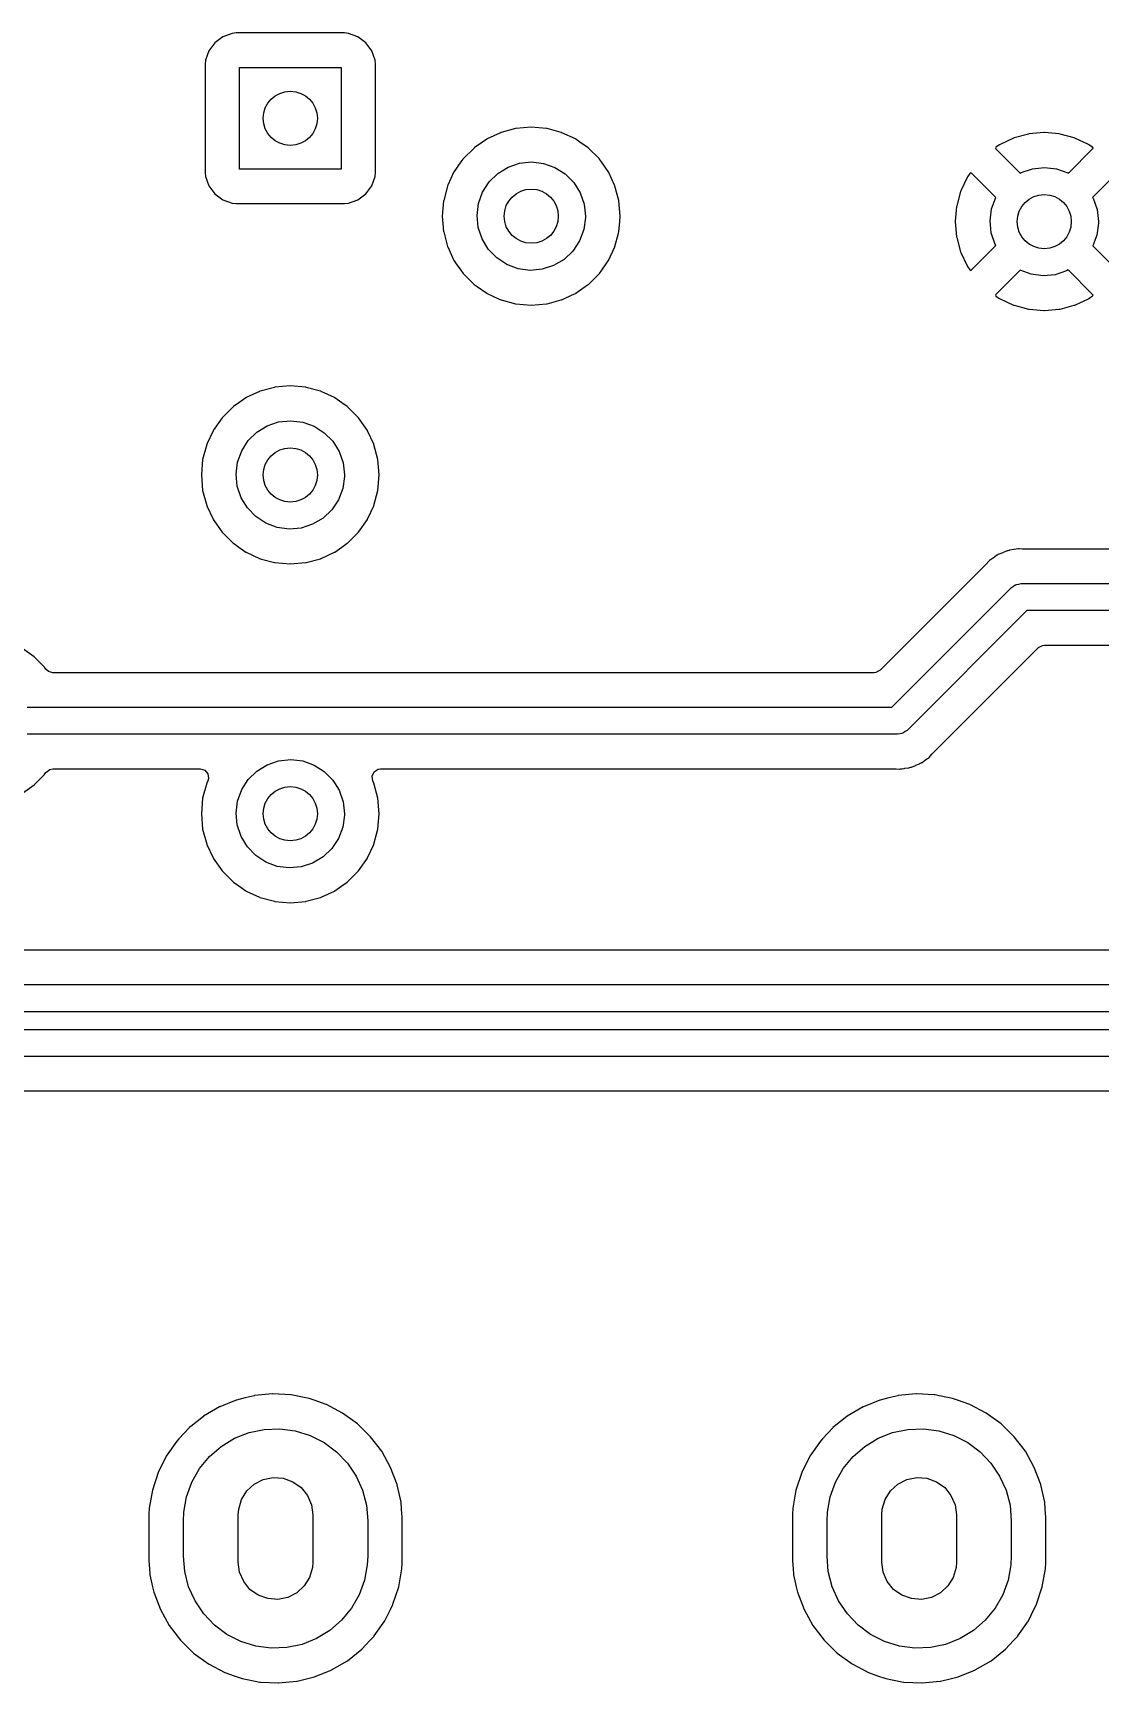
# Model space of a CAD drawing. Extents: x 83 to 134, y -229 to -45.
# Drawn here: x 100.85 to 116.6, y -167.43 to -143.09 of the extents above; entities that cross this region are included whole.
import ezdxf

# ---------------------------------------------------------------- set-up
doc = ezdxf.new("R2010")
doc.units = 0
doc.layers.add('BLACK', color=7, linetype='CONTINUOUS')

msp = doc.modelspace()

# ---------------------------------------------------------------- linework, layer by layer
at = {"layer": 'BLACK', "linetype": 'CONTINUOUS'}
for p, q in [((103.651, -143.143), (103.535, -143.231)), ((103.788, -143.092), (103.651, -143.143)), ((103.85, -143.085), (103.788, -143.092)), ((105.446, -143.085), (103.85, -143.085)), ((105.508, -143.092), (105.446, -143.085)), ((105.645, -143.143), (105.508, -143.092)), ((105.761, -143.231), (105.645, -143.143)), ((103.447, -143.347), (103.396, -143.484)), ((103.535, -143.231), (103.447, -143.347)), ((105.849, -143.347), (105.761, -143.231)), ((105.9, -143.484), (105.849, -143.347)), ((103.396, -143.484), (103.389, -143.546)), ((103.389, -143.546), (103.389, -145.142)), ((103.898, -145.094), (103.898, -143.594)), ((103.898, -143.594), (105.398, -143.594)), ((105.398, -143.594), (105.398, -145.094)), ((105.906, -143.546), (105.9, -143.484)), ((105.906, -145.142), (105.906, -143.546)), ((107.75, -144.556), (107.552, -144.648)), ((107.755, -144.554), (107.75, -144.556)), ((107.75, -144.556), (107.75, -144.556)), ((107.76, -144.552), (107.755, -144.554)), ((107.971, -144.496), (107.76, -144.552)), ((107.76, -144.552), (107.76, -144.552)), ((107.976, -144.494), (107.971, -144.496)), ((107.971, -144.496), (107.971, -144.496)), ((108.204, -144.475), (107.976, -144.494)), ((108.432, -144.494), (108.204, -144.475)), ((108.437, -144.496), (108.432, -144.494)), ((108.648, -144.552), (108.437, -144.496)), ((108.437, -144.496), (108.437, -144.496)), ((108.653, -144.554), (108.648, -144.552)), ((108.648, -144.552), (108.648, -144.552)), ((108.658, -144.556), (108.653, -144.554)), ((108.856, -144.648), (108.658, -144.556)), ((108.658, -144.556), (108.658, -144.556)), ((115.543, -144.576), (115.333, -144.633)), ((115.554, -144.574), (115.543, -144.576)), ((115.771, -144.555), (115.554, -144.574)), ((115.782, -144.555), (115.771, -144.555)), ((115.999, -144.574), (115.782, -144.555)), ((116.01, -144.576), (115.999, -144.574)), ((116.22, -144.633), (116.01, -144.576)), ((107.36, -144.782), (107.198, -144.944)), ((107.364, -144.779), (107.36, -144.782)), ((107.486, -144.694), (107.364, -144.779)), ((107.364, -144.779), (107.364, -144.779)), ((107.547, -144.65), (107.486, -144.694)), ((107.552, -144.648), (107.547, -144.65)), ((107.552, -144.648), (107.552, -144.648)), ((108.861, -144.65), (108.856, -144.648)), ((108.856, -144.648), (108.856, -144.648)), ((108.922, -144.694), (108.861, -144.65)), ((109.044, -144.779), (108.922, -144.694)), ((109.047, -144.781), (109.044, -144.779)), ((109.044, -144.779), (109.044, -144.779)), ((109.048, -144.782), (109.047, -144.781)), ((109.21, -144.944), (109.048, -144.782)), ((115.063, -144.771), (115.055, -144.781)), ((115.055, -144.781), (115.062, -144.794)), ((115.062, -144.794), (115.421, -145.153)), ((115.115, -144.734), (115.063, -144.771)), ((115.125, -144.729), (115.115, -144.734)), ((115.322, -144.637), (115.125, -144.729)), ((115.333, -144.633), (115.322, -144.637)), ((116.133, -145.153), (116.491, -144.794)), ((116.23, -144.637), (116.22, -144.633)), ((116.428, -144.729), (116.23, -144.637)), ((116.437, -144.734), (116.428, -144.729)), ((116.489, -144.77), (116.437, -144.734)), ((116.498, -144.782), (116.489, -144.77)), ((116.491, -144.794), (116.498, -144.782)), ((105.398, -145.094), (103.898, -145.094)), ((107.167, -144.988), (107.066, -145.131)), ((107.195, -144.948), (107.167, -144.988)), ((107.198, -144.944), (107.195, -144.948)), ((107.195, -144.948), (107.195, -144.948)), ((107.711, -145.158), (107.863, -145.064)), ((107.863, -145.064), (108.032, -145.007)), ((108.032, -145.007), (108.21, -144.988)), ((108.21, -144.988), (108.387, -145.009)), ((108.387, -145.009), (108.555, -145.069)), ((108.555, -145.069), (108.705, -145.165)), ((109.213, -144.948), (109.21, -144.944)), ((109.241, -144.988), (109.213, -144.948)), ((109.213, -144.948), (109.213, -144.948)), ((109.342, -145.131), (109.241, -144.988)), ((115.436, -145.144), (115.605, -145.087)), ((115.605, -145.087), (115.782, -145.068)), ((115.782, -145.068), (115.959, -145.089)), ((115.959, -145.089), (116.127, -145.149)), ((103.389, -145.142), (103.396, -145.204)), ((103.396, -145.204), (103.447, -145.341)), ((103.447, -145.341), (103.535, -145.457)), ((105.761, -145.457), (105.849, -145.341)), ((105.849, -145.341), (105.9, -145.204)), ((105.9, -145.204), (105.906, -145.142)), ((106.968, -145.344), (106.912, -145.555)), ((106.97, -145.339), (106.968, -145.344)), ((106.968, -145.344), (106.968, -145.344)), ((106.973, -145.332), (106.97, -145.339)), ((107.064, -145.136), (106.973, -145.332)), ((107.066, -145.131), (107.064, -145.136)), ((107.064, -145.136), (107.064, -145.136)), ((107.487, -145.432), (107.584, -145.282)), ((107.584, -145.282), (107.711, -145.158)), ((108.705, -145.165), (108.831, -145.291)), ((108.831, -145.291), (108.925, -145.442)), ((109.344, -145.136), (109.342, -145.131)), ((109.435, -145.332), (109.344, -145.136)), ((109.344, -145.136), (109.344, -145.136)), ((109.438, -145.339), (109.435, -145.332)), ((109.44, -145.344), (109.438, -145.339)), ((109.496, -145.555), (109.44, -145.344)), ((109.44, -145.344), (109.44, -145.344)), ((114.637, -145.216), (114.545, -145.414)), ((114.642, -145.207), (114.637, -145.216)), ((114.678, -145.156), (114.642, -145.207)), ((114.69, -145.146), (114.678, -145.156)), ((114.702, -145.153), (114.69, -145.146)), ((115.06, -145.511), (114.702, -145.153)), ((115.421, -145.153), (115.436, -145.144)), ((116.127, -145.149), (116.133, -145.153)), ((116.85, -145.154), (116.491, -145.512)), ((103.535, -145.457), (103.651, -145.545)), ((103.651, -145.545), (103.788, -145.596)), ((103.788, -145.596), (103.85, -145.602)), ((105.446, -145.602), (105.508, -145.596)), ((105.508, -145.596), (105.645, -145.545)), ((105.645, -145.545), (105.761, -145.457)), ((106.91, -145.56), (106.891, -145.788)), ((106.912, -145.555), (106.91, -145.56)), ((107.404, -145.777), (107.426, -145.6)), ((107.426, -145.6), (107.487, -145.432)), ((108.925, -145.442), (108.984, -145.611)), ((109.498, -145.56), (109.496, -145.555)), ((109.517, -145.788), (109.498, -145.56)), ((114.541, -145.424), (114.485, -145.635)), ((114.545, -145.414), (114.541, -145.424)), ((114.999, -145.68), (115.06, -145.512)), ((115.06, -145.512), (115.06, -145.511)), ((116.491, -145.512), (116.498, -145.522)), ((116.498, -145.522), (116.556, -145.691)), ((103.85, -145.602), (105.446, -145.602)), ((106.891, -145.788), (106.91, -146.016)), ((107.421, -145.954), (107.404, -145.777)), ((109.004, -145.81), (108.979, -145.987)), ((108.984, -145.611), (109.004, -145.788)), ((109.004, -145.788), (109.004, -145.81)), ((109.51, -145.873), (109.517, -145.788)), ((114.483, -145.645), (114.464, -145.863)), ((114.485, -145.635), (114.483, -145.645)), ((114.976, -145.857), (114.999, -145.68)), ((116.556, -145.691), (116.576, -145.868)), ((106.91, -146.016), (106.912, -146.021)), ((106.912, -146.021), (106.912, -146.021)), ((106.912, -146.021), (106.917, -146.039)), ((106.917, -146.039), (106.97, -146.237)), ((107.478, -146.124), (107.421, -145.954)), ((108.979, -145.987), (108.916, -146.154)), ((109.438, -146.237), (109.491, -146.039)), ((109.491, -146.039), (109.496, -146.021)), ((109.496, -146.021), (109.498, -146.016)), ((109.496, -146.021), (109.496, -146.021)), ((109.498, -146.016), (109.51, -145.873)), ((114.464, -145.863), (114.464, -145.873)), ((114.464, -145.873), (114.483, -146.091)), ((114.994, -146.034), (114.976, -145.857)), ((115.05, -146.204), (114.994, -146.034)), ((116.551, -146.067), (116.492, -146.224)), ((116.576, -145.89), (116.551, -146.067)), ((116.576, -145.868), (116.576, -145.89)), ((106.97, -146.237), (106.972, -146.242)), ((106.972, -146.242), (106.972, -146.242)), ((106.972, -146.242), (107.064, -146.44)), ((107.57, -146.276), (107.478, -146.124)), ((107.694, -146.404), (107.57, -146.276)), ((108.817, -146.302), (108.688, -146.425)), ((108.916, -146.154), (108.817, -146.302)), ((109.344, -146.44), (109.436, -146.242)), ((109.436, -146.242), (109.438, -146.237)), ((109.436, -146.242), (109.436, -146.242)), ((114.483, -146.091), (114.485, -146.101)), ((114.485, -146.101), (114.541, -146.312)), ((114.541, -146.312), (114.545, -146.322)), ((114.545, -146.322), (114.637, -146.52)), ((114.703, -146.582), (115.062, -146.223)), ((115.062, -146.223), (115.05, -146.204)), ((116.492, -146.224), (116.851, -146.583)), ((107.064, -146.44), (107.064, -146.44)), ((107.064, -146.44), (107.066, -146.445)), ((107.066, -146.445), (107.098, -146.489)), ((107.098, -146.489), (107.163, -146.583)), ((107.843, -146.502), (107.694, -146.404)), ((108.01, -146.564), (107.843, -146.502)), ((108.187, -146.588), (108.01, -146.564)), ((108.365, -146.572), (108.187, -146.588)), ((108.534, -146.517), (108.365, -146.572)), ((108.688, -146.425), (108.534, -146.517)), ((109.245, -146.583), (109.31, -146.489)), ((109.31, -146.489), (109.342, -146.445)), ((109.342, -146.445), (109.344, -146.44)), ((109.344, -146.44), (109.344, -146.44)), ((114.637, -146.52), (114.642, -146.529)), ((114.642, -146.529), (114.679, -146.581)), ((107.163, -146.583), (107.198, -146.632)), ((107.198, -146.632), (107.36, -146.794)), ((107.36, -146.794), (107.364, -146.797)), ((107.364, -146.797), (107.364, -146.797)), ((107.364, -146.797), (107.408, -146.828)), ((109, -146.828), (109.044, -146.797)), ((109.044, -146.797), (109.048, -146.794)), ((109.044, -146.797), (109.044, -146.797)), ((109.048, -146.794), (109.21, -146.632)), ((109.21, -146.632), (109.245, -146.583)), ((114.679, -146.581), (114.689, -146.589)), ((114.689, -146.589), (114.703, -146.582)), ((115.42, -146.584), (115.061, -146.942)), ((115.583, -146.644), (115.42, -146.584)), ((115.76, -146.668), (115.583, -146.644)), ((115.937, -146.652), (115.76, -146.668)), ((116.107, -146.597), (115.937, -146.652)), ((116.131, -146.582), (116.107, -146.597)), ((116.491, -146.942), (116.131, -146.582)), ((107.408, -146.828), (107.547, -146.926)), ((107.547, -146.926), (107.552, -146.928)), ((107.552, -146.928), (107.552, -146.928)), ((107.552, -146.928), (107.723, -147.007)), ((107.723, -147.007), (107.755, -147.022)), ((107.755, -147.022), (107.76, -147.024)), ((107.76, -147.024), (107.76, -147.024)), ((107.76, -147.024), (107.971, -147.08)), ((108.437, -147.08), (108.648, -147.024)), ((108.648, -147.024), (108.653, -147.022)), ((108.648, -147.024), (108.648, -147.024)), ((108.653, -147.022), (108.685, -147.007)), ((108.685, -147.007), (108.8, -146.954)), ((108.8, -146.954), (108.856, -146.928)), ((108.856, -146.928), (108.861, -146.926)), ((108.856, -146.928), (108.856, -146.928)), ((108.861, -146.926), (109, -146.828)), ((115.061, -146.942), (115.055, -146.954)), ((115.055, -146.954), (115.064, -146.966)), ((115.064, -146.966), (115.115, -147.002)), ((115.115, -147.002), (115.125, -147.007)), ((115.125, -147.007), (115.322, -147.099)), ((116.23, -147.099), (116.428, -147.007)), ((116.428, -147.007), (116.437, -147.002)), ((116.437, -147.002), (116.489, -146.965)), ((116.489, -146.965), (116.498, -146.955)), ((116.498, -146.955), (116.491, -146.942)), ((107.971, -147.08), (107.971, -147.08)), ((107.971, -147.08), (107.976, -147.082)), ((107.976, -147.082), (108.204, -147.101)), ((108.204, -147.101), (108.432, -147.082)), ((108.432, -147.082), (108.437, -147.08)), ((108.437, -147.08), (108.437, -147.08)), ((115.322, -147.099), (115.333, -147.103)), ((115.333, -147.103), (115.543, -147.16)), ((115.543, -147.16), (115.554, -147.162)), ((115.554, -147.162), (115.771, -147.181)), ((115.771, -147.181), (115.782, -147.181)), ((115.782, -147.181), (115.999, -147.162)), ((115.999, -147.162), (116.01, -147.16)), ((116.01, -147.16), (116.22, -147.103)), ((116.22, -147.103), (116.23, -147.099)), ((103.991, -148.468), (103.886, -148.542)), ((103.996, -148.466), (103.991, -148.468)), ((104.194, -148.374), (103.996, -148.466)), ((103.996, -148.466), (103.996, -148.466)), ((104.199, -148.372), (104.194, -148.374)), ((104.194, -148.374), (104.194, -148.374)), ((104.204, -148.37), (104.199, -148.372)), ((104.415, -148.314), (104.204, -148.37)), ((104.204, -148.37), (104.204, -148.37)), ((104.42, -148.312), (104.415, -148.314)), ((104.415, -148.314), (104.415, -148.314)), ((104.648, -148.293), (104.42, -148.312)), ((104.876, -148.312), (104.648, -148.293)), ((104.881, -148.314), (104.876, -148.312)), ((105.092, -148.37), (104.881, -148.314)), ((104.881, -148.314), (104.881, -148.314)), ((105.097, -148.372), (105.092, -148.37)), ((105.092, -148.37), (105.092, -148.37)), ((105.102, -148.374), (105.097, -148.372)), ((105.3, -148.466), (105.102, -148.374)), ((105.102, -148.374), (105.102, -148.374)), ((105.305, -148.468), (105.3, -148.466)), ((105.3, -148.466), (105.3, -148.466)), ((105.41, -148.542), (105.305, -148.468)), ((103.642, -148.762), (103.51, -148.949)), ((103.804, -148.6), (103.642, -148.762)), ((103.808, -148.597), (103.804, -148.6)), ((103.886, -148.542), (103.808, -148.597)), ((103.808, -148.597), (103.808, -148.597)), ((105.488, -148.597), (105.41, -148.542)), ((105.492, -148.6), (105.488, -148.597)), ((105.488, -148.597), (105.488, -148.597)), ((105.654, -148.762), (105.492, -148.6)), ((105.786, -148.949), (105.654, -148.762)), ((103.508, -148.954), (103.416, -149.152)), ((103.51, -148.949), (103.508, -148.954)), ((103.508, -148.954), (103.508, -148.954)), ((104.028, -149.1), (104.155, -148.976)), ((104.155, -148.976), (104.307, -148.882)), ((104.307, -148.882), (104.476, -148.825)), ((104.476, -148.825), (104.654, -148.806)), ((104.654, -148.806), (104.831, -148.827)), ((104.831, -148.827), (104.999, -148.887)), ((104.999, -148.887), (105.149, -148.983)), ((105.149, -148.983), (105.275, -149.109)), ((105.788, -148.954), (105.786, -148.949)), ((105.88, -149.152), (105.788, -148.954)), ((105.788, -148.954), (105.788, -148.954)), ((103.414, -149.157), (103.354, -149.378)), ((103.416, -149.152), (103.414, -149.157)), ((103.87, -149.418), (103.931, -149.25)), ((103.931, -149.25), (104.028, -149.1)), ((105.275, -149.109), (105.369, -149.26)), ((105.882, -149.157), (105.88, -149.152)), ((105.942, -149.378), (105.882, -149.157)), ((103.354, -149.378), (103.335, -149.606)), ((103.848, -149.595), (103.87, -149.418)), ((105.369, -149.26), (105.428, -149.429)), ((105.428, -149.429), (105.448, -149.606)), ((105.961, -149.606), (105.942, -149.378)), ((103.335, -149.606), (103.354, -149.834)), ((103.865, -149.772), (103.848, -149.595)), ((105.448, -149.628), (105.423, -149.805)), ((105.448, -149.606), (105.448, -149.628)), ((105.942, -149.834), (105.961, -149.606)), ((103.354, -149.834), (103.414, -150.055)), ((103.922, -149.942), (103.865, -149.772)), ((104.014, -150.094), (103.922, -149.942)), ((105.36, -149.972), (105.261, -150.12)), ((105.423, -149.805), (105.36, -149.972)), ((105.882, -150.055), (105.942, -149.834)), ((103.414, -150.055), (103.416, -150.06)), ((103.416, -150.06), (103.416, -150.06)), ((103.416, -150.06), (103.508, -150.258)), ((104.138, -150.222), (104.014, -150.094)), ((104.287, -150.32), (104.138, -150.222)), ((105.261, -150.12), (105.132, -150.243)), ((105.788, -150.258), (105.88, -150.06)), ((105.88, -150.06), (105.882, -150.055)), ((105.88, -150.06), (105.88, -150.06)), ((103.508, -150.258), (103.508, -150.258)), ((103.508, -150.258), (103.51, -150.263)), ((103.51, -150.263), (103.642, -150.45)), ((103.642, -150.45), (103.804, -150.612)), ((104.454, -150.382), (104.287, -150.32)), ((104.631, -150.406), (104.454, -150.382)), ((104.809, -150.39), (104.631, -150.406)), ((104.978, -150.335), (104.809, -150.39)), ((105.132, -150.243), (104.978, -150.335)), ((105.492, -150.612), (105.654, -150.45)), ((105.654, -150.45), (105.786, -150.263)), ((105.786, -150.263), (105.788, -150.258)), ((105.788, -150.258), (105.788, -150.258)), ((103.804, -150.612), (103.808, -150.615)), ((103.808, -150.615), (103.808, -150.615)), ((103.808, -150.615), (103.886, -150.67)), ((103.886, -150.67), (103.991, -150.744)), ((105.305, -150.744), (105.41, -150.67)), ((105.41, -150.67), (105.488, -150.615)), ((105.488, -150.615), (105.492, -150.612)), ((105.488, -150.615), (105.488, -150.615)), ((115.328, -150.709), (115.264, -150.716)), ((115.334, -150.708), (115.328, -150.709)), ((115.363, -150.703), (115.334, -150.708)), ((115.39, -150.698), (115.363, -150.703)), ((115.397, -150.697), (115.39, -150.698)), ((115.39, -150.698), (115.39, -150.698)), ((115.405, -150.697), (115.397, -150.697)), ((115.455, -150.701), (115.405, -150.697)), ((115.405, -150.697), (115.405, -150.697)), ((115.464, -150.701), (115.455, -150.701)), ((121.087, -150.701), (115.464, -150.701)), ((103.991, -150.744), (103.996, -150.746)), ((103.996, -150.746), (103.996, -150.746)), ((103.996, -150.746), (104.194, -150.838)), ((104.194, -150.838), (104.199, -150.84)), ((104.199, -150.84), (104.204, -150.842)), ((104.204, -150.842), (104.204, -150.842)), ((104.204, -150.842), (104.415, -150.898)), ((104.415, -150.898), (104.415, -150.898)), ((104.415, -150.898), (104.42, -150.9)), ((104.42, -150.9), (104.648, -150.919)), ((104.648, -150.919), (104.876, -150.9)), ((104.876, -150.9), (104.881, -150.898)), ((104.881, -150.898), (105.092, -150.842)), ((104.881, -150.898), (104.881, -150.898)), ((105.092, -150.842), (105.097, -150.84)), ((105.092, -150.842), (105.092, -150.842)), ((105.097, -150.84), (105.102, -150.838)), ((105.102, -150.838), (105.3, -150.746)), ((105.3, -150.746), (105.305, -150.744)), ((105.3, -150.746), (105.3, -150.746)), ((114.916, -150.926), (113.353, -152.489)), ((114.921, -150.921), (114.916, -150.926)), ((114.958, -150.88), (114.921, -150.921)), ((114.963, -150.874), (114.958, -150.88)), ((114.958, -150.88), (114.958, -150.88)), ((114.969, -150.87), (114.963, -150.874)), ((115.015, -150.838), (114.969, -150.87)), ((114.969, -150.87), (114.969, -150.87)), ((115.021, -150.834), (115.015, -150.838)), ((115.071, -150.795), (115.021, -150.834)), ((115.078, -150.792), (115.071, -150.795)), ((115.081, -150.791), (115.078, -150.792)), ((115.095, -150.782), (115.081, -150.791)), ((115.098, -150.781), (115.095, -150.782)), ((115.104, -150.777), (115.098, -150.781)), ((115.164, -150.754), (115.104, -150.777)), ((115.17, -150.752), (115.164, -150.754)), ((115.196, -150.74), (115.17, -150.752)), ((115.228, -150.726), (115.196, -150.74)), ((115.236, -150.725), (115.228, -150.726)), ((115.238, -150.724), (115.236, -150.725)), ((115.255, -150.72), (115.238, -150.724)), ((115.257, -150.719), (115.255, -150.72)), ((115.264, -150.716), (115.257, -150.719)), ((113.527, -153.034), (115.293, -151.268)), ((115.293, -151.268), (115.322, -151.25)), ((115.322, -151.25), (115.348, -151.229)), ((115.348, -151.229), (115.359, -151.227)), ((115.359, -151.227), (115.369, -151.221)), ((115.369, -151.221), (115.402, -151.217)), ((115.402, -151.217), (115.435, -151.209)), ((115.435, -151.209), (121.112, -151.209)), ((115.517, -151.609), (113.751, -153.376)), ((121.029, -151.609), (115.517, -151.609)), ((100.869, -152.289), (100.693, -152.166)), ((114.128, -153.718), (115.691, -152.155)), ((115.691, -152.155), (115.753, -152.121)), ((115.753, -152.121), (115.78, -152.118)), ((115.78, -152.118), (116.931, -152.118)), ((101.021, -152.441), (100.869, -152.289)), ((101.042, -152.472), (101.021, -152.441)), ((101.077, -152.505), (101.042, -152.472)), ((101.145, -152.525), (101.077, -152.505)), ((113.264, -152.525), (101.145, -152.525)), ((113.291, -152.523), (113.264, -152.525)), ((113.353, -152.489), (113.291, -152.523)), ((100.764, -153.034), (113.527, -153.034)), ((113.751, -153.376), (113.723, -153.393)), ((113.61, -153.434), (100.765, -153.434)), ((113.643, -153.427), (113.61, -153.434)), ((113.676, -153.423), (113.643, -153.427)), ((113.686, -153.417), (113.676, -153.423)), ((113.697, -153.414), (113.686, -153.417)), ((113.723, -153.393), (113.697, -153.414)), ((104.307, -153.882), (104.476, -153.825)), ((104.476, -153.825), (104.654, -153.806)), ((104.654, -153.806), (104.831, -153.827)), ((104.831, -153.827), (104.999, -153.887)), ((113.881, -153.889), (113.934, -153.869)), ((113.934, -153.869), (113.941, -153.866)), ((113.934, -153.869), (113.934, -153.869)), ((113.941, -153.866), (113.947, -153.862)), ((113.947, -153.862), (113.949, -153.861)), ((113.949, -153.861), (113.964, -153.853)), ((113.964, -153.853), (113.966, -153.851)), ((113.966, -153.851), (113.973, -153.848)), ((113.973, -153.848), (114.024, -153.809)), ((114.024, -153.809), (114.029, -153.806)), ((114.029, -153.806), (114.076, -153.774)), ((114.076, -153.774), (114.082, -153.769)), ((114.076, -153.774), (114.076, -153.774)), ((114.082, -153.769), (114.092, -153.758)), ((114.092, -153.758), (114.123, -153.723)), ((114.123, -153.723), (114.128, -153.718)), ((100.869, -154.179), (101.021, -154.027)), ((101.021, -154.027), (101.042, -153.996)), ((101.042, -153.996), (101.097, -153.952)), ((101.097, -153.952), (101.145, -153.942)), ((101.145, -153.942), (103.316, -153.942)), ((103.316, -153.942), (103.384, -153.963)), ((103.384, -153.963), (103.43, -154.016)), ((103.43, -154.122), (103.414, -154.157)), ((103.43, -154.016), (103.441, -154.086)), ((103.441, -154.086), (103.43, -154.122)), ((103.931, -154.25), (104.028, -154.1)), ((104.028, -154.1), (104.155, -153.976)), ((104.155, -153.976), (104.307, -153.882)), ((104.999, -153.887), (105.149, -153.983)), ((105.149, -153.983), (105.275, -154.109)), ((105.275, -154.109), (105.369, -154.26)), ((105.855, -154.052), (105.884, -153.987)), ((105.866, -154.122), (105.855, -154.052)), ((105.882, -154.157), (105.866, -154.122)), ((105.884, -153.987), (105.944, -153.948)), ((105.944, -153.948), (105.98, -153.942)), ((105.98, -153.942), (113.581, -153.942)), ((113.581, -153.942), (113.59, -153.943)), ((113.59, -153.943), (113.64, -153.946)), ((113.64, -153.946), (113.64, -153.946)), ((113.64, -153.946), (113.647, -153.947)), ((113.647, -153.947), (113.655, -153.945)), ((113.655, -153.945), (113.681, -153.941)), ((113.655, -153.945), (113.655, -153.945)), ((113.681, -153.941), (113.71, -153.936)), ((113.71, -153.936), (113.717, -153.935)), ((113.717, -153.935), (113.78, -153.927)), ((113.78, -153.927), (113.787, -153.924)), ((113.787, -153.924), (113.79, -153.924)), ((113.79, -153.924), (113.806, -153.919)), ((113.806, -153.919), (113.809, -153.919)), ((113.809, -153.919), (113.816, -153.917)), ((113.816, -153.917), (113.875, -153.892)), ((113.875, -153.892), (113.881, -153.889)), ((100.693, -154.302), (100.869, -154.179)), ((103.414, -154.157), (103.354, -154.378)), ((103.87, -154.418), (103.931, -154.25)), ((105.369, -154.26), (105.428, -154.429)), ((105.942, -154.378), (105.882, -154.157)), ((103.354, -154.378), (103.335, -154.606)), ((103.335, -154.606), (103.354, -154.834)), ((103.848, -154.595), (103.87, -154.418)), ((103.865, -154.772), (103.848, -154.595)), ((105.428, -154.429), (105.448, -154.606)), ((105.448, -154.606), (105.448, -154.628)), ((105.961, -154.606), (105.942, -154.378)), ((105.942, -154.834), (105.961, -154.606)), ((103.354, -154.834), (103.414, -155.055)), ((103.922, -154.942), (103.865, -154.772)), ((105.423, -154.805), (105.36, -154.972)), ((105.448, -154.628), (105.423, -154.805)), ((105.882, -155.055), (105.942, -154.834)), ((103.414, -155.055), (103.416, -155.06)), ((103.416, -155.06), (103.416, -155.06)), ((103.416, -155.06), (103.508, -155.258)), ((104.014, -155.094), (103.922, -154.942)), ((104.138, -155.222), (104.014, -155.094)), ((105.36, -154.972), (105.261, -155.12)), ((105.788, -155.258), (105.88, -155.06)), ((105.88, -155.06), (105.882, -155.055)), ((105.88, -155.06), (105.88, -155.06)), ((103.508, -155.258), (103.508, -155.258)), ((103.508, -155.258), (103.51, -155.263)), ((103.51, -155.263), (103.642, -155.45)), ((104.287, -155.32), (104.138, -155.222)), ((104.454, -155.382), (104.287, -155.32)), ((104.978, -155.335), (104.809, -155.39)), ((105.132, -155.243), (104.978, -155.335)), ((105.261, -155.12), (105.132, -155.243)), ((105.654, -155.45), (105.786, -155.263)), ((105.786, -155.263), (105.788, -155.258)), ((105.788, -155.258), (105.788, -155.258)), ((103.642, -155.45), (103.804, -155.612)), ((104.631, -155.406), (104.454, -155.382)), ((104.809, -155.39), (104.631, -155.406)), ((105.492, -155.612), (105.654, -155.45)), ((103.804, -155.612), (103.808, -155.615)), ((103.808, -155.615), (103.808, -155.615)), ((103.808, -155.615), (103.886, -155.67)), ((103.886, -155.67), (103.991, -155.744)), ((103.991, -155.744), (103.996, -155.746)), ((103.996, -155.746), (103.996, -155.746)), ((103.996, -155.746), (104.194, -155.838)), ((105.102, -155.838), (105.3, -155.746)), ((105.3, -155.746), (105.305, -155.744)), ((105.3, -155.746), (105.3, -155.746)), ((105.305, -155.744), (105.41, -155.67)), ((105.41, -155.67), (105.488, -155.615)), ((105.488, -155.615), (105.492, -155.612)), ((105.488, -155.615), (105.488, -155.615)), ((104.194, -155.838), (104.199, -155.84)), ((104.199, -155.84), (104.204, -155.842)), ((104.204, -155.842), (104.204, -155.842)), ((104.204, -155.842), (104.415, -155.898)), ((104.415, -155.898), (104.415, -155.898)), ((104.415, -155.898), (104.42, -155.9)), ((104.42, -155.9), (104.648, -155.919)), ((104.648, -155.919), (104.876, -155.9)), ((104.876, -155.9), (104.881, -155.898)), ((104.881, -155.898), (105.092, -155.842)), ((104.881, -155.898), (104.881, -155.898)), ((105.092, -155.842), (105.097, -155.84)), ((105.092, -155.842), (105.092, -155.842)), ((105.097, -155.84), (105.102, -155.838)), ((126.886, -156.619), (92.4517, -156.619)), ((92.1122, -157.128), (127.404, -157.128)), ((127.584, -157.528), (92.0843, -157.528)), ((92.2274, -157.788), (118.034, -157.788)), ((117.854, -158.188), (92.3102, -158.188)), ((92.5731, -158.696), (117.335, -158.696)), ((103.603, -163.359), (103.369, -163.496)), ((103.607, -163.357), (103.603, -163.359)), ((103.85, -163.259), (103.607, -163.357)), ((103.854, -163.257), (103.85, -163.259)), ((103.85, -163.259), (103.85, -163.259)), ((103.983, -163.226), (103.854, -163.257)), ((104.113, -163.194), (103.983, -163.226)), ((104.118, -163.193), (104.113, -163.194)), ((104.113, -163.194), (104.113, -163.194)), ((104.387, -163.167), (104.118, -163.193)), ((104.392, -163.167), (104.387, -163.167)), ((104.654, -163.18), (104.392, -163.167)), ((104.392, -163.167), (104.392, -163.167)), ((104.658, -163.18), (104.654, -163.18)), ((104.654, -163.18), (104.654, -163.18)), ((104.663, -163.181), (104.658, -163.18)), ((104.826, -163.214), (104.663, -163.181)), ((104.663, -163.181), (104.663, -163.181)), ((104.924, -163.233), (104.826, -163.214)), ((104.998, -163.259), (104.924, -163.233)), ((105.176, -163.322), (104.998, -163.259)), ((105.18, -163.323), (105.176, -163.322)), ((105.176, -163.322), (105.176, -163.322)), ((105.42, -163.449), (105.18, -163.323)), ((113.103, -163.359), (112.869, -163.496)), ((113.107, -163.357), (113.103, -163.359)), ((113.35, -163.259), (113.107, -163.357)), ((113.354, -163.257), (113.35, -163.259)), ((113.35, -163.259), (113.35, -163.259)), ((113.483, -163.226), (113.354, -163.257)), ((113.613, -163.194), (113.483, -163.226)), ((113.618, -163.193), (113.613, -163.194)), ((113.613, -163.194), (113.613, -163.194)), ((113.887, -163.167), (113.618, -163.193)), ((113.892, -163.167), (113.887, -163.167)), ((114.154, -163.18), (113.892, -163.167)), ((113.892, -163.167), (113.892, -163.167)), ((114.158, -163.18), (114.154, -163.18)), ((114.154, -163.18), (114.154, -163.18)), ((114.163, -163.181), (114.158, -163.18)), ((114.326, -163.214), (114.163, -163.181)), ((114.163, -163.181), (114.163, -163.181)), ((114.424, -163.233), (114.326, -163.214)), ((114.498, -163.259), (114.424, -163.233)), ((114.676, -163.322), (114.498, -163.259)), ((114.68, -163.323), (114.676, -163.322)), ((114.676, -163.322), (114.676, -163.322)), ((114.92, -163.449), (114.68, -163.323)), ((103.365, -163.499), (103.178, -163.648)), ((103.369, -163.496), (103.365, -163.499)), ((105.639, -163.609), (105.42, -163.449)), ((105.833, -163.799), (105.639, -163.609)), ((112.865, -163.499), (112.678, -163.648)), ((112.869, -163.496), (112.865, -163.499)), ((115.139, -163.609), (114.92, -163.449)), ((115.333, -163.799), (115.139, -163.609)), ((103.004, -163.829), (102.972, -163.864)), ((103.154, -163.669), (103.004, -163.829)), ((103.157, -163.665), (103.154, -163.669)), ((103.178, -163.648), (103.157, -163.665)), ((103.629, -163.941), (103.825, -163.822)), ((103.825, -163.822), (104.039, -163.737)), ((104.039, -163.737), (104.264, -163.69)), ((104.264, -163.69), (104.494, -163.682)), ((104.494, -163.682), (104.722, -163.712)), ((104.722, -163.712), (104.942, -163.78)), ((104.942, -163.78), (105.147, -163.884)), ((105.998, -164.014), (105.833, -163.799)), ((112.504, -163.829), (112.472, -163.864)), ((112.654, -163.669), (112.504, -163.829)), ((112.657, -163.665), (112.654, -163.669)), ((112.678, -163.648), (112.657, -163.665)), ((113.129, -163.941), (113.325, -163.822)), ((113.325, -163.822), (113.539, -163.737)), ((113.539, -163.737), (113.764, -163.69)), ((113.764, -163.69), (113.994, -163.682)), ((113.994, -163.682), (114.222, -163.712)), ((114.222, -163.712), (114.442, -163.78)), ((114.442, -163.78), (114.647, -163.884)), ((115.498, -164.014), (115.333, -163.799)), ((102.815, -164.09), (102.733, -164.255)), ((102.817, -164.086), (102.815, -164.09)), ((102.815, -164.09), (102.815, -164.09)), ((102.972, -163.864), (102.817, -164.086)), ((103.309, -164.27), (103.455, -164.092)), ((103.455, -164.092), (103.629, -163.941)), ((105.147, -163.884), (105.331, -164.021)), ((105.331, -164.021), (105.49, -164.188)), ((106.129, -164.251), (105.998, -164.014)), ((112.315, -164.09), (112.233, -164.255)), ((112.317, -164.086), (112.315, -164.09)), ((112.315, -164.09), (112.315, -164.09)), ((112.472, -163.864), (112.317, -164.086)), ((112.809, -164.27), (112.955, -164.092)), ((112.955, -164.092), (113.129, -163.941)), ((114.647, -163.884), (114.831, -164.021)), ((114.831, -164.021), (114.99, -164.188)), ((115.629, -164.251), (115.498, -164.014)), ((102.697, -164.329), (102.612, -164.587)), ((102.733, -164.255), (102.697, -164.329)), ((103.195, -164.47), (103.309, -164.27)), ((105.49, -164.188), (105.618, -164.379)), ((106.225, -164.505), (106.129, -164.251)), ((112.197, -164.329), (112.112, -164.587)), ((112.233, -164.255), (112.197, -164.329)), ((112.695, -164.47), (112.809, -164.27)), ((114.99, -164.188), (115.118, -164.379)), ((115.725, -164.505), (115.629, -164.251)), ((102.612, -164.587), (102.566, -164.854)), ((103.117, -164.686), (103.195, -164.47)), ((104.006, -164.599), (104.116, -164.498)), ((104.116, -164.498), (104.249, -164.431)), ((104.249, -164.431), (104.395, -164.401)), ((104.395, -164.401), (104.544, -164.412)), ((104.544, -164.412), (104.685, -164.463)), ((104.685, -164.463), (104.807, -164.549)), ((104.807, -164.549), (104.9, -164.665)), ((105.618, -164.379), (105.713, -164.588)), ((105.713, -164.588), (105.771, -164.811)), ((106.226, -164.509), (106.225, -164.505)), ((106.283, -164.765), (106.226, -164.509)), ((106.226, -164.509), (106.226, -164.509)), ((112.112, -164.587), (112.066, -164.854)), ((112.617, -164.686), (112.695, -164.47)), ((113.506, -164.599), (113.616, -164.498)), ((113.616, -164.498), (113.749, -164.431)), ((113.749, -164.431), (113.895, -164.401)), ((113.895, -164.401), (114.044, -164.412)), ((114.044, -164.412), (114.185, -164.463)), ((114.185, -164.463), (114.307, -164.549)), ((114.307, -164.549), (114.4, -164.665)), ((115.118, -164.379), (115.213, -164.588)), ((115.213, -164.588), (115.271, -164.811)), ((115.726, -164.509), (115.725, -164.505)), ((115.783, -164.765), (115.726, -164.509)), ((115.726, -164.509), (115.726, -164.509)), ((103.076, -164.912), (103.117, -164.686)), ((103.886, -164.87), (103.928, -164.726)), ((103.928, -164.726), (104.006, -164.599)), ((104.9, -164.665), (104.96, -164.802)), ((104.96, -164.802), (104.98, -164.95)), ((105.771, -164.811), (105.79, -165.04)), ((106.284, -164.77), (106.283, -164.765)), ((106.284, -164.774), (106.284, -164.77)), ((106.296, -164.941), (106.284, -164.774)), ((112.576, -164.912), (112.617, -164.686)), ((113.386, -164.87), (113.428, -164.726)), ((113.428, -164.726), (113.506, -164.599)), ((114.4, -164.665), (114.46, -164.802)), ((114.46, -164.802), (114.48, -164.95)), ((115.271, -164.811), (115.29, -165.04)), ((115.784, -164.77), (115.783, -164.765)), ((115.784, -164.774), (115.784, -164.77)), ((115.796, -164.941), (115.784, -164.774)), ((102.566, -164.854), (102.561, -164.94)), ((102.561, -164.94), (102.561, -165.629)), ((103.07, -165.04), (103.076, -164.912)), ((103.07, -165.56), (103.07, -165.04)), ((103.88, -164.95), (103.886, -164.87)), ((103.88, -165.65), (103.88, -164.95)), ((104.98, -164.95), (104.98, -165.65)), ((105.79, -165.04), (105.79, -165.56)), ((106.298, -164.971), (106.296, -164.941)), ((106.298, -165.66), (106.298, -164.971)), ((112.066, -164.854), (112.061, -164.94)), ((112.061, -164.94), (112.061, -165.629)), ((112.57, -165.04), (112.576, -164.912)), ((112.57, -165.56), (112.57, -165.04)), ((113.38, -164.95), (113.386, -164.87)), ((113.38, -165.65), (113.38, -164.95)), ((114.48, -164.95), (114.48, -165.65)), ((115.29, -165.04), (115.29, -165.56)), ((115.798, -164.971), (115.796, -164.941)), ((115.798, -165.66), (115.798, -164.971)), ((103.089, -165.789), (103.07, -165.56)), ((105.79, -165.56), (105.784, -165.688)), ((112.589, -165.789), (112.57, -165.56)), ((115.29, -165.56), (115.284, -165.688)), ((102.561, -165.629), (102.562, -165.631)), ((102.562, -165.631), (102.562, -165.631)), ((102.562, -165.631), (102.57, -165.742)), ((102.57, -165.742), (102.576, -165.83)), ((103.147, -166.012), (103.089, -165.789)), ((103.9, -165.798), (103.88, -165.65)), ((103.96, -165.935), (103.9, -165.798)), ((104.974, -165.73), (104.932, -165.874)), ((104.98, -165.65), (104.974, -165.73)), ((105.784, -165.688), (105.743, -165.914)), ((106.248, -166.013), (106.294, -165.746)), ((106.294, -165.746), (106.298, -165.66)), ((112.061, -165.629), (112.062, -165.631)), ((112.062, -165.631), (112.07, -165.742)), ((112.062, -165.631), (112.062, -165.631)), ((112.07, -165.742), (112.076, -165.83)), ((112.647, -166.012), (112.589, -165.789)), ((113.4, -165.798), (113.38, -165.65)), ((113.46, -165.935), (113.4, -165.798)), ((114.474, -165.73), (114.432, -165.874)), ((114.48, -165.65), (114.474, -165.73)), ((115.284, -165.688), (115.243, -165.914)), ((115.748, -166.013), (115.794, -165.746)), ((115.794, -165.746), (115.798, -165.66)), ((102.576, -165.83), (102.577, -165.835)), ((102.577, -165.835), (102.577, -165.835)), ((102.577, -165.835), (102.616, -166.013)), ((102.616, -166.013), (102.635, -166.095)), ((103.242, -166.221), (103.147, -166.012)), ((104.053, -166.051), (103.96, -165.935)), ((104.175, -166.137), (104.053, -166.051)), ((104.854, -166.001), (104.744, -166.102)), ((104.932, -165.874), (104.854, -166.001)), ((105.743, -165.914), (105.665, -166.13)), ((106.163, -166.271), (106.248, -166.013)), ((112.076, -165.83), (112.077, -165.835)), ((112.077, -165.835), (112.077, -165.835)), ((112.077, -165.835), (112.116, -166.013)), ((112.116, -166.013), (112.135, -166.095)), ((112.742, -166.221), (112.647, -166.012)), ((113.553, -166.051), (113.46, -165.935)), ((113.675, -166.137), (113.553, -166.051)), ((114.354, -166.001), (114.244, -166.102)), ((114.432, -165.874), (114.354, -166.001)), ((115.243, -165.914), (115.165, -166.13)), ((115.663, -166.271), (115.748, -166.013)), ((102.635, -166.095), (102.731, -166.349)), ((103.37, -166.412), (103.242, -166.221)), ((104.316, -166.188), (104.175, -166.137)), ((104.465, -166.199), (104.316, -166.188)), ((104.611, -166.169), (104.465, -166.199)), ((104.744, -166.102), (104.611, -166.169)), ((105.665, -166.13), (105.551, -166.33)), ((106.125, -166.349), (106.161, -166.275)), ((106.161, -166.275), (106.163, -166.271)), ((106.161, -166.275), (106.161, -166.275)), ((112.135, -166.095), (112.231, -166.349)), ((112.87, -166.412), (112.742, -166.221)), ((113.816, -166.188), (113.675, -166.137)), ((113.965, -166.199), (113.816, -166.188)), ((114.111, -166.169), (113.965, -166.199)), ((114.244, -166.102), (114.111, -166.169)), ((115.165, -166.13), (115.051, -166.33)), ((115.625, -166.349), (115.661, -166.275)), ((115.661, -166.275), (115.663, -166.271)), ((115.661, -166.275), (115.661, -166.275)), ((102.731, -166.349), (102.862, -166.586)), ((103.529, -166.579), (103.37, -166.412)), ((105.405, -166.508), (105.231, -166.659)), ((105.551, -166.33), (105.405, -166.508)), ((105.888, -166.736), (106.043, -166.514)), ((106.043, -166.514), (106.125, -166.349)), ((112.231, -166.349), (112.362, -166.586)), ((113.029, -166.579), (112.87, -166.412)), ((114.905, -166.508), (114.731, -166.659)), ((115.051, -166.33), (114.905, -166.508)), ((115.388, -166.736), (115.543, -166.514)), ((115.543, -166.514), (115.625, -166.349)), ((102.862, -166.586), (103.027, -166.801)), ((103.713, -166.716), (103.529, -166.579)), ((103.918, -166.82), (103.713, -166.716)), ((105.035, -166.778), (104.821, -166.863)), ((105.231, -166.659), (105.035, -166.778)), ((105.824, -166.805), (105.885, -166.74)), ((105.885, -166.74), (105.888, -166.736)), ((105.885, -166.74), (105.885, -166.74)), ((112.362, -166.586), (112.527, -166.801)), ((113.213, -166.716), (113.029, -166.579)), ((113.418, -166.82), (113.213, -166.716)), ((114.535, -166.778), (114.321, -166.863)), ((114.731, -166.659), (114.535, -166.778)), ((115.324, -166.805), (115.385, -166.74)), ((115.385, -166.74), (115.388, -166.736)), ((115.385, -166.74), (115.385, -166.74)), ((103.027, -166.801), (103.221, -166.991)), ((103.221, -166.991), (103.44, -167.151)), ((104.138, -166.888), (103.918, -166.82)), ((104.366, -166.918), (104.138, -166.888)), ((104.596, -166.91), (104.366, -166.918)), ((104.821, -166.863), (104.596, -166.91)), ((105.491, -167.104), (105.703, -166.935)), ((105.703, -166.935), (105.824, -166.805)), ((112.527, -166.801), (112.721, -166.991)), ((112.721, -166.991), (112.94, -167.151)), ((113.638, -166.888), (113.418, -166.82)), ((113.866, -166.918), (113.638, -166.888)), ((114.096, -166.91), (113.866, -166.918)), ((114.321, -166.863), (114.096, -166.91)), ((114.991, -167.104), (115.203, -166.935)), ((115.203, -166.935), (115.324, -166.805)), ((103.44, -167.151), (103.68, -167.277)), ((105.165, -167.278), (105.253, -167.243)), ((105.253, -167.243), (105.257, -167.241)), ((105.253, -167.243), (105.253, -167.243)), ((105.257, -167.241), (105.491, -167.104)), ((112.94, -167.151), (113.18, -167.277)), ((114.665, -167.278), (114.753, -167.243)), ((114.753, -167.243), (114.757, -167.241)), ((114.753, -167.243), (114.753, -167.243)), ((114.757, -167.241), (114.991, -167.104)), ((103.68, -167.277), (103.684, -167.278)), ((103.684, -167.278), (103.684, -167.278)), ((103.684, -167.278), (103.817, -167.325)), ((103.817, -167.325), (103.936, -167.367)), ((103.936, -167.367), (104.034, -167.386)), ((104.034, -167.386), (104.197, -167.419)), ((104.197, -167.419), (104.197, -167.419)), ((104.197, -167.419), (104.202, -167.42)), ((104.202, -167.42), (104.206, -167.42)), ((104.206, -167.42), (104.206, -167.42)), ((104.206, -167.42), (104.468, -167.433)), ((104.468, -167.433), (104.468, -167.433)), ((104.468, -167.433), (104.473, -167.433)), ((104.473, -167.433), (104.742, -167.407)), ((104.742, -167.407), (104.747, -167.406)), ((104.747, -167.406), (104.907, -167.367)), ((104.747, -167.406), (104.747, -167.406)), ((104.907, -167.367), (105.006, -167.343)), ((105.006, -167.343), (105.165, -167.278)), ((113.18, -167.277), (113.184, -167.278)), ((113.184, -167.278), (113.184, -167.278)), ((113.184, -167.278), (113.317, -167.325)), ((113.317, -167.325), (113.436, -167.367)), ((113.436, -167.367), (113.534, -167.386)), ((113.534, -167.386), (113.697, -167.419)), ((113.697, -167.419), (113.697, -167.419)), ((113.697, -167.419), (113.702, -167.42)), ((113.702, -167.42), (113.706, -167.42)), ((113.706, -167.42), (113.706, -167.42)), ((113.706, -167.42), (113.968, -167.433)), ((113.968, -167.433), (113.968, -167.433)), ((113.968, -167.433), (113.973, -167.433)), ((113.973, -167.433), (114.242, -167.407)), ((114.242, -167.407), (114.247, -167.406)), ((114.247, -167.406), (114.407, -167.367)), ((114.247, -167.406), (114.247, -167.406)), ((114.407, -167.367), (114.506, -167.343)), ((114.506, -167.343), (114.665, -167.278))]:
    msp.add_line(p, q, dxfattribs=at)
at = {"layer": 'BLACK'}
for centre in [(104.648, -144.344), (108.204, -145.788), (115.776, -145.868), (104.648, -149.606), (104.648, -154.606)]:
    msp.add_circle(centre, 0.4, dxfattribs=at)

doc.saveas('drawing.dxf')
